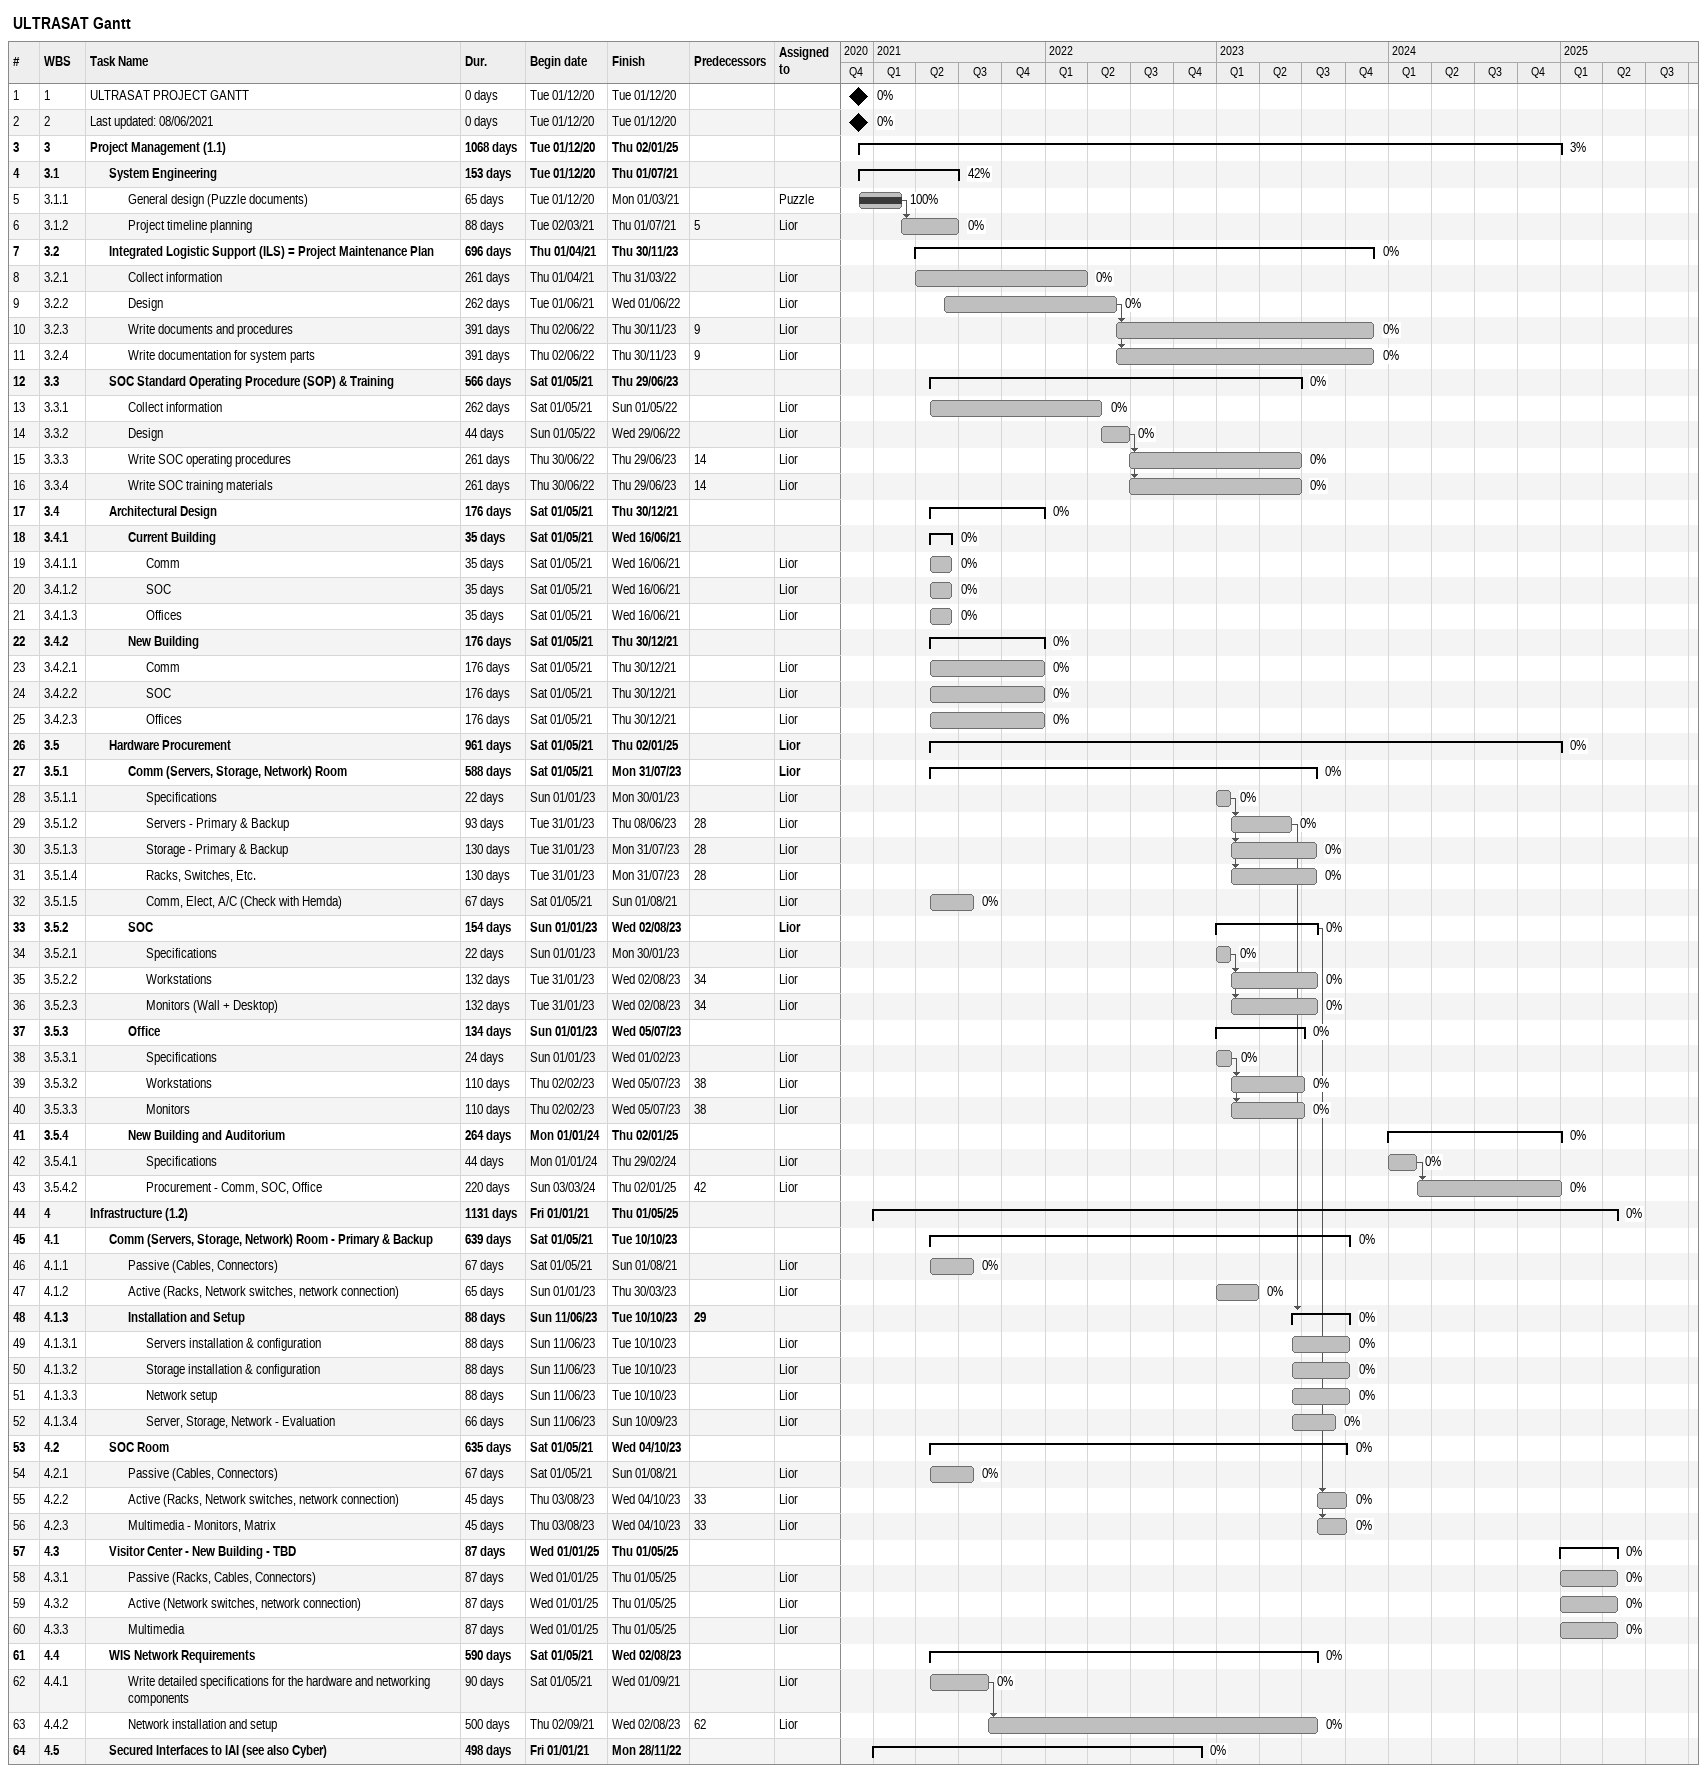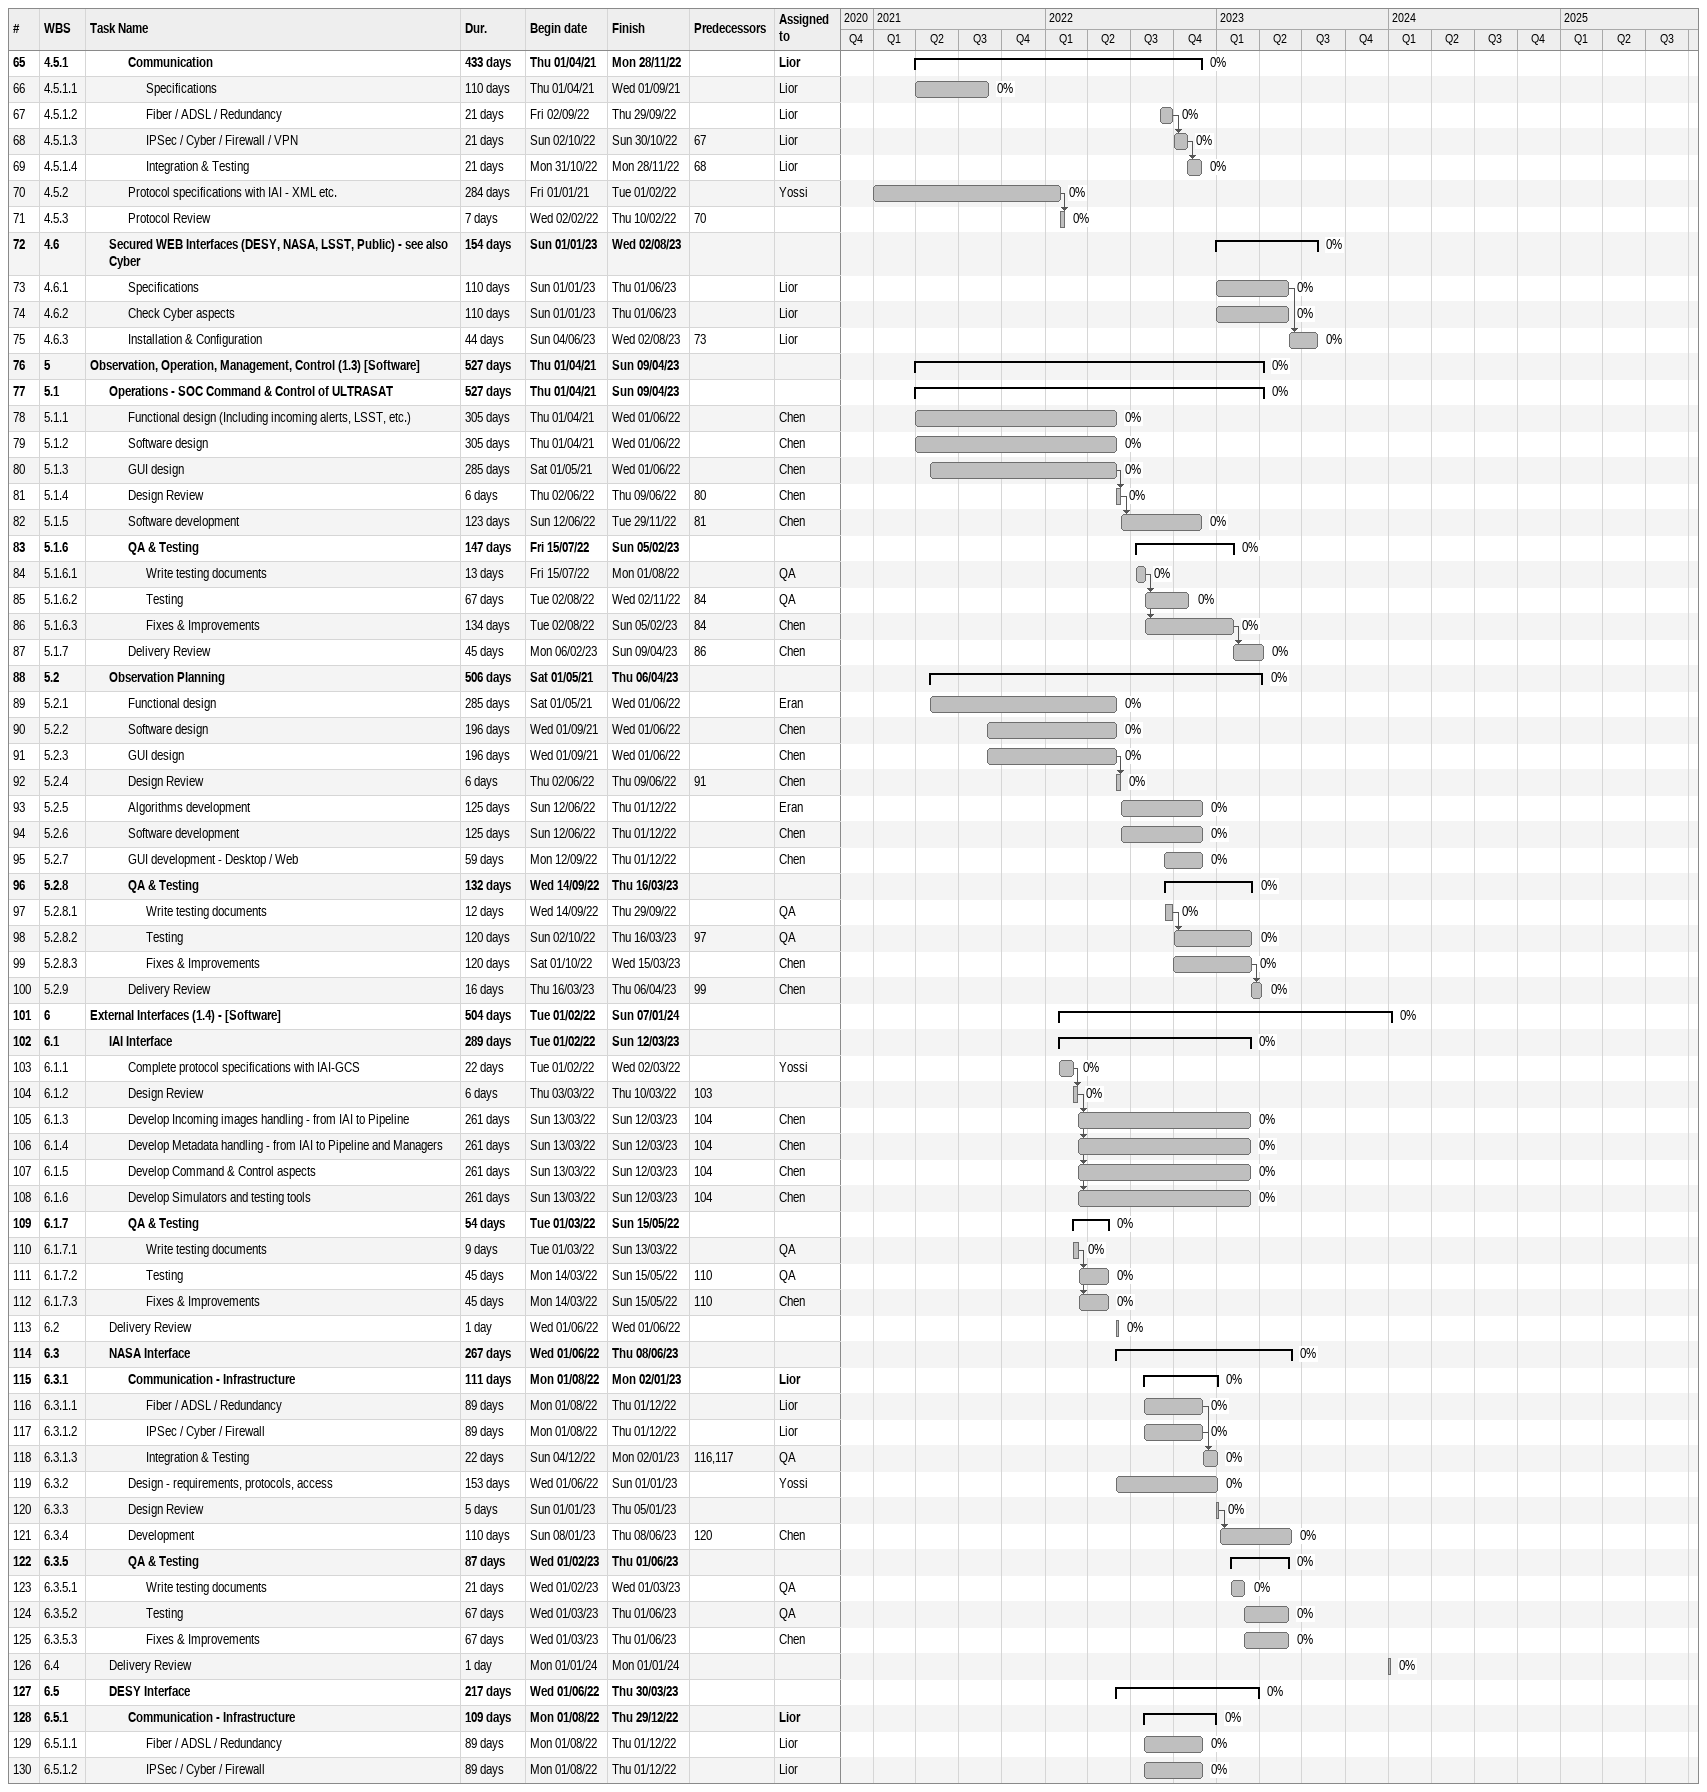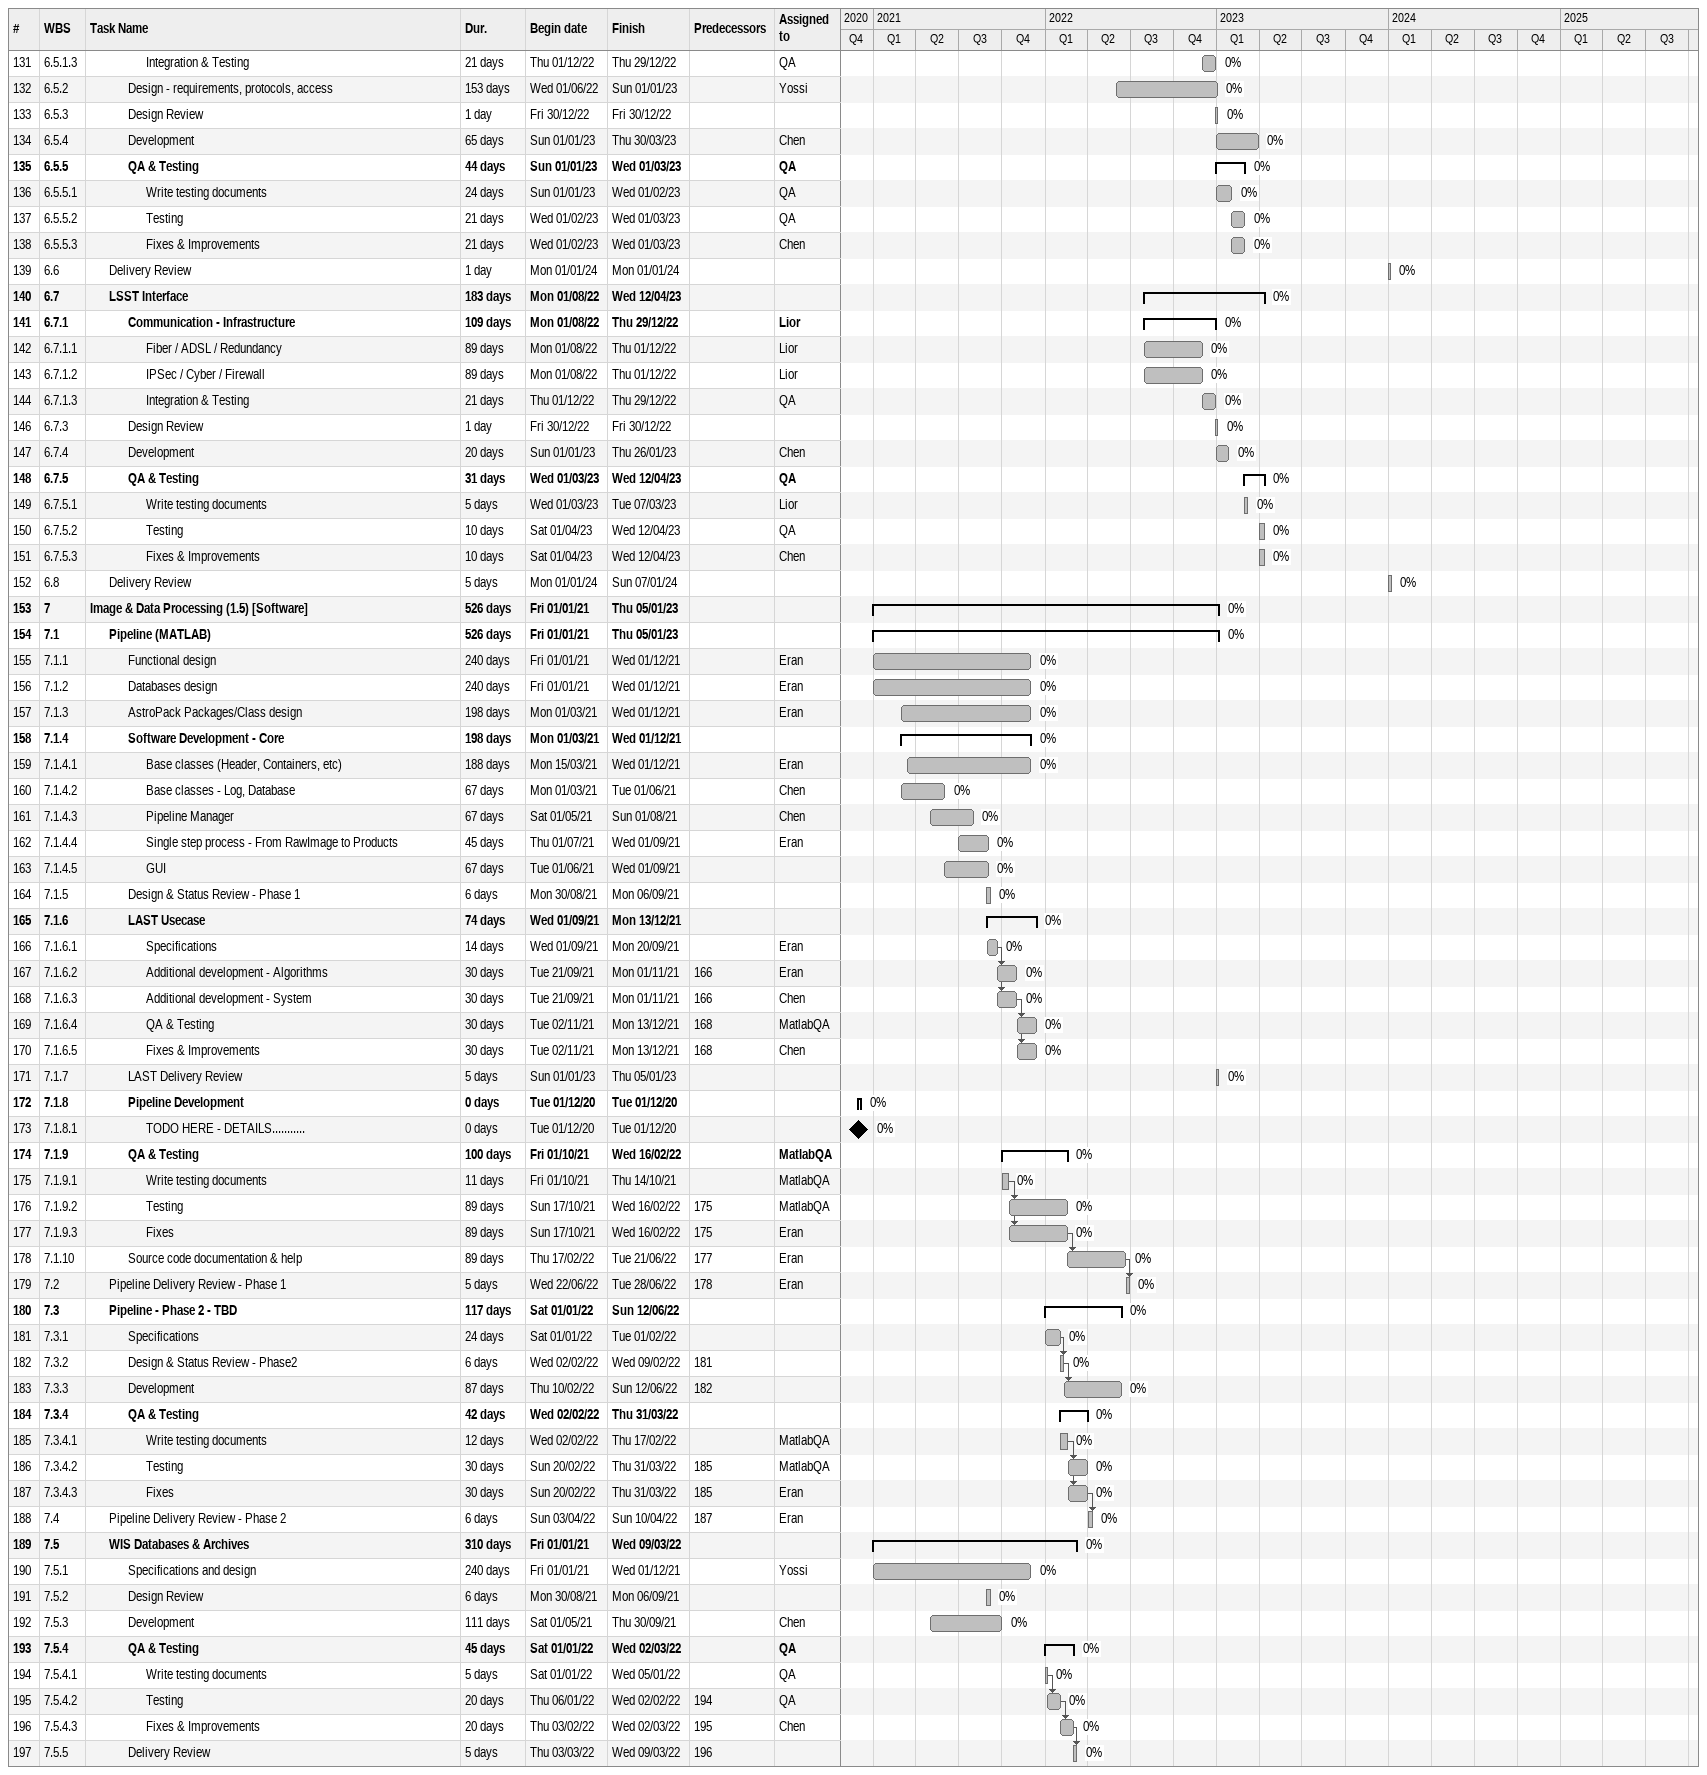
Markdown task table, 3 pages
ULTRASAT Gantt

| ID | WBS | Task | Duration | Start | Finish | Predecessors | Resources | % complete |
|---|---|---|---|---|---|---|---|---|
| 1 | 1 | ULTRASAT PROJECT GANTT | 0d | 2020-12-01 | 2020-12-01 |  |  | 0 |
| 2 | 2 | Last updated: 08/06/2021 | 0d | 2020-12-01 | 2020-12-01 |  |  | 0 |
| 3 | 3 | **Project Management (1.1)** | 1068d | 2020-12-01 | 2025-01-02 |  |  | 3 |
| 4 | 3.1 | **System Engineering** | 153d | 2020-12-01 | 2021-07-01 |  |  | 42 |
| 5 | 3.1.1 | General design (Puzzle documents) | 65d | 2020-12-01 | 2021-03-01 |  | Puzzle | 100 |
| 6 | 3.1.2 | Project timeline planning | 88d | 2021-03-02 | 2021-07-01 | 5 | Lior | 0 |
| 7 | 3.2 | **Integrated Logistic Support (ILS) = Project Maintenance Plan** | 696d | 2021-04-01 | 2023-11-30 |  |  | 0 |
| 8 | 3.2.1 | Collect information | 261d | 2021-04-01 | 2022-03-31 |  | Lior | 0 |
| 9 | 3.2.2 | Design | 262d | 2021-06-01 | 2022-06-01 |  | Lior | 0 |
| 10 | 3.2.3 | Write documents and procedures | 391d | 2022-06-02 | 2023-11-30 | 9 | Lior | 0 |
| 11 | 3.2.4 | Write documentation for system parts | 391d | 2022-06-02 | 2023-11-30 | 9 | Lior | 0 |
| 12 | 3.3 | **SOC Standard Operating Procedure (SOP) & Training** | 566d | 2021-05-01 | 2023-06-29 |  |  | 0 |
| 13 | 3.3.1 | Collect information | 262d | 2021-05-01 | 2022-05-01 |  | Lior | 0 |
| 14 | 3.3.2 | Design | 44d | 2022-05-01 | 2022-06-29 |  | Lior | 0 |
| 15 | 3.3.3 | Write SOC operating procedures | 261d | 2022-06-30 | 2023-06-29 | 14 | Lior | 0 |
| 16 | 3.3.4 | Write SOC training materials | 261d | 2022-06-30 | 2023-06-29 | 14 | Lior | 0 |
| 17 | 3.4 | **Architectural Design** | 176d | 2021-05-01 | 2021-12-30 |  |  | 0 |
| 18 | 3.4.1 | **Current Building** | 35d | 2021-05-01 | 2021-06-16 |  |  | 0 |
| 19 | 3.4.1.1 | Comm | 35d | 2021-05-01 | 2021-06-16 |  | Lior | 0 |
| 20 | 3.4.1.2 | SOC | 35d | 2021-05-01 | 2021-06-16 |  | Lior | 0 |
| 21 | 3.4.1.3 | Offices | 35d | 2021-05-01 | 2021-06-16 |  | Lior | 0 |
| 22 | 3.4.2 | **New Building** | 176d | 2021-05-01 | 2021-12-30 |  |  | 0 |
| 23 | 3.4.2.1 | Comm | 176d | 2021-05-01 | 2021-12-30 |  | Lior | 0 |
| 24 | 3.4.2.2 | SOC | 176d | 2021-05-01 | 2021-12-30 |  | Lior | 0 |
| 25 | 3.4.2.3 | Offices | 176d | 2021-05-01 | 2021-12-30 |  | Lior | 0 |
| 26 | 3.5 | **Hardware Procurement** | 961d | 2021-05-01 | 2025-01-02 |  | Lior | 0 |
| 27 | 3.5.1 | **Comm (Servers, Storage, Network) Room** | 588d | 2021-05-01 | 2023-07-31 |  | Lior | 0 |
| 28 | 3.5.1.1 | Specifications | 22d | 2023-01-01 | 2023-01-30 |  | Lior | 0 |
| 29 | 3.5.1.2 | Servers - Primary & Backup | 93d | 2023-01-31 | 2023-06-08 | 28 | Lior | 0 |
| 30 | 3.5.1.3 | Storage - Primary & Backup | 130d | 2023-01-31 | 2023-07-31 | 28 | Lior | 0 |
| 31 | 3.5.1.4 | Racks, Switches, Etc. | 130d | 2023-01-31 | 2023-07-31 | 28 | Lior | 0 |
| 32 | 3.5.1.5 | Comm, Elect, A/C (Check with Hemda) | 67d | 2021-05-01 | 2021-08-01 |  | Lior | 0 |
| 33 | 3.5.2 | **SOC** | 154d | 2023-01-01 | 2023-08-02 |  | Lior | 0 |
| 34 | 3.5.2.1 | Specifications | 22d | 2023-01-01 | 2023-01-30 |  | Lior | 0 |
| 35 | 3.5.2.2 | Workstations | 132d | 2023-01-31 | 2023-08-02 | 34 | Lior | 0 |
| 36 | 3.5.2.3 | Monitors (Wall + Desktop) | 132d | 2023-01-31 | 2023-08-02 | 34 | Lior | 0 |
| 37 | 3.5.3 | **Office** | 134d | 2023-01-01 | 2023-07-05 |  |  | 0 |
| 38 | 3.5.3.1 | Specifications | 24d | 2023-01-01 | 2023-02-01 |  | Lior | 0 |
| 39 | 3.5.3.2 | Workstations | 110d | 2023-02-02 | 2023-07-05 | 38 | Lior | 0 |
| 40 | 3.5.3.3 | Monitors | 110d | 2023-02-02 | 2023-07-05 | 38 | Lior | 0 |
| 41 | 3.5.4 | **New Building and Auditorium** | 264d | 2024-01-01 | 2025-01-02 |  |  | 0 |
| 42 | 3.5.4.1 | Specifications | 44d | 2024-01-01 | 2024-02-29 |  | Lior | 0 |
| 43 | 3.5.4.2 | Procurement - Comm, SOC, Office | 220d | 2024-03-03 | 2025-01-02 | 42 | Lior | 0 |
| 44 | 4 | **Infrastructure (1.2)** | 1131d | 2021-01-01 | 2025-05-01 |  |  | 0 |
| 45 | 4.1 | **Comm (Servers, Storage, Network) Room - Primary & Backup** | 639d | 2021-05-01 | 2023-10-10 |  |  | 0 |
| 46 | 4.1.1 | Passive (Cables, Connectors) | 67d | 2021-05-01 | 2021-08-01 |  | Lior | 0 |
| 47 | 4.1.2 | Active (Racks, Network switches, network connection) | 65d | 2023-01-01 | 2023-03-30 |  | Lior | 0 |
| 48 | 4.1.3 | **Installation and Setup** | 88d | 2023-06-11 | 2023-10-10 | 29 |  | 0 |
| 49 | 4.1.3.1 | Servers installation & configuration | 88d | 2023-06-11 | 2023-10-10 |  | Lior | 0 |
| 50 | 4.1.3.2 | Storage installation & configuration | 88d | 2023-06-11 | 2023-10-10 |  | Lior | 0 |
| 51 | 4.1.3.3 | Network setup | 88d | 2023-06-11 | 2023-10-10 |  | Lior | 0 |
| 52 | 4.1.3.4 | Server, Storage, Network - Evaluation | 66d | 2023-06-11 | 2023-09-10 |  | Lior | 0 |
| 53 | 4.2 | **SOC Room** | 635d | 2021-05-01 | 2023-10-04 |  |  | 0 |
| 54 | 4.2.1 | Passive (Cables, Connectors) | 67d | 2021-05-01 | 2021-08-01 |  | Lior | 0 |
| 55 | 4.2.2 | Active (Racks, Network switches, network connection) | 45d | 2023-08-03 | 2023-10-04 | 33 | Lior | 0 |
| 56 | 4.2.3 | Multimedia - Monitors, Matrix | 45d | 2023-08-03 | 2023-10-04 | 33 | Lior | 0 |
| 57 | 4.3 | **Visitor Center - New Building - TBD** | 87d | 2025-01-01 | 2025-05-01 |  |  | 0 |
| 58 | 4.3.1 | Passive (Racks, Cables, Connectors) | 87d | 2025-01-01 | 2025-05-01 |  | Lior | 0 |
| 59 | 4.3.2 | Active (Network switches, network connection) | 87d | 2025-01-01 | 2025-05-01 |  | Lior | 0 |
| 60 | 4.3.3 | Multimedia | 87d | 2025-01-01 | 2025-05-01 |  | Lior | 0 |
| 61 | 4.4 | **WIS Network Requirements** | 590d | 2021-05-01 | 2023-08-02 |  |  | 0 |
| 62 | 4.4.1 | Write detailed specifications for the hardware and networking components | 90d | 2021-05-01 | 2021-09-01 |  | Lior | 0 |
| 63 | 4.4.2 | Network installation and setup | 500d | 2021-09-02 | 2023-08-02 | 62 | Lior | 0 |
| 64 | 4.5 | **Secured Interfaces to IAI (see also Cyber)** | 498d | 2021-01-01 | 2022-11-28 |  |  | 0 |
| 65 | 4.5.1 | **Communication** | 433d | 2021-04-01 | 2022-11-28 |  | Lior | 0 |
| 66 | 4.5.1.1 | Specifications | 110d | 2021-04-01 | 2021-09-01 |  | Lior | 0 |
| 67 | 4.5.1.2 | Fiber / ADSL / Redundancy | 21d | 2022-09-02 | 2022-09-29 |  | Lior | 0 |
| 68 | 4.5.1.3 | IPSec / Cyber / Firewall / VPN | 21d | 2022-10-02 | 2022-10-30 | 67 | Lior | 0 |
| 69 | 4.5.1.4 | Integration & Testing | 21d | 2022-10-31 | 2022-11-28 | 68 | Lior | 0 |
| 70 | 4.5.2 | Protocol specifications with IAI - XML etc. | 284d | 2021-01-01 | 2022-02-01 |  | Yossi | 0 |
| 71 | 4.5.3 | Protocol Review | 7d | 2022-02-02 | 2022-02-10 | 70 |  | 0 |
| 72 | 4.6 | **Secured WEB Interfaces (DESY, NASA, LSST, Public) - see also Cyber** | 154d | 2023-01-01 | 2023-08-02 |  |  | 0 |
| 73 | 4.6.1 | Specifications | 110d | 2023-01-01 | 2023-06-01 |  | Lior | 0 |
| 74 | 4.6.2 | Check Cyber aspects | 110d | 2023-01-01 | 2023-06-01 |  | Lior | 0 |
| 75 | 4.6.3 | Installation & Configuration | 44d | 2023-06-04 | 2023-08-02 | 73 | Lior | 0 |
| 76 | 5 | **Observation, Operation, Management, Control (1.3) [Software]** | 527d | 2021-04-01 | 2023-04-09 |  |  | 0 |
| 77 | 5.1 | **Operations - SOC Command & Control of ULTRASAT** | 527d | 2021-04-01 | 2023-04-09 |  |  | 0 |
| 78 | 5.1.1 | Functional design (Including incoming alerts, LSST, etc.) | 305d | 2021-04-01 | 2022-06-01 |  | Chen | 0 |
| 79 | 5.1.2 | Software design | 305d | 2021-04-01 | 2022-06-01 |  | Chen | 0 |
| 80 | 5.1.3 | GUI design | 285d | 2021-05-01 | 2022-06-01 |  | Chen | 0 |
| 81 | 5.1.4 | Design Review | 6d | 2022-06-02 | 2022-06-09 | 80 | Chen | 0 |
| 82 | 5.1.5 | Software development | 123d | 2022-06-12 | 2022-11-29 | 81 | Chen | 0 |
| 83 | 5.1.6 | **QA & Testing** | 147d | 2022-07-15 | 2023-02-05 |  |  | 0 |
| 84 | 5.1.6.1 | Write testing documents | 13d | 2022-07-15 | 2022-08-01 |  | QA | 0 |
| 85 | 5.1.6.2 | Testing | 67d | 2022-08-02 | 2022-11-02 | 84 | QA | 0 |
| 86 | 5.1.6.3 | Fixes & Improvements | 134d | 2022-08-02 | 2023-02-05 | 84 | Chen | 0 |
| 87 | 5.1.7 | Delivery Review | 45d | 2023-02-06 | 2023-04-09 | 86 | Chen | 0 |
| 88 | 5.2 | **Observation Planning** | 506d | 2021-05-01 | 2023-04-06 |  |  | 0 |
| 89 | 5.2.1 | Functional design | 285d | 2021-05-01 | 2022-06-01 |  | Eran | 0 |
| 90 | 5.2.2 | Software design | 196d | 2021-09-01 | 2022-06-01 |  | Chen | 0 |
| 91 | 5.2.3 | GUI design | 196d | 2021-09-01 | 2022-06-01 |  | Chen | 0 |
| 92 | 5.2.4 | Design Review | 6d | 2022-06-02 | 2022-06-09 | 91 | Chen | 0 |
| 93 | 5.2.5 | Algorithms development | 125d | 2022-06-12 | 2022-12-01 |  | Eran | 0 |
| 94 | 5.2.6 | Software development | 125d | 2022-06-12 | 2022-12-01 |  | Chen | 0 |
| 95 | 5.2.7 | GUI development - Desktop / Web | 59d | 2022-09-12 | 2022-12-01 |  | Chen | 0 |
| 96 | 5.2.8 | **QA & Testing** | 132d | 2022-09-14 | 2023-03-16 |  |  | 0 |
| 97 | 5.2.8.1 | Write testing documents | 12d | 2022-09-14 | 2022-09-29 |  | QA | 0 |
| 98 | 5.2.8.2 | Testing | 120d | 2022-10-02 | 2023-03-16 | 97 | QA | 0 |
| 99 | 5.2.8.3 | Fixes & Improvements | 120d | 2022-10-01 | 2023-03-15 |  | Chen | 0 |
| 100 | 5.2.9 | Delivery Review | 16d | 2023-03-16 | 2023-04-06 | 99 | Chen | 0 |
| 101 | 6 | **External Interfaces (1.4) - [Software]** | 504d | 2022-02-01 | 2024-01-07 |  |  | 0 |
| 102 | 6.1 | **IAI Interface** | 289d | 2022-02-01 | 2023-03-12 |  |  | 0 |
| 103 | 6.1.1 | Complete protocol specifications with IAI-GCS | 22d | 2022-02-01 | 2022-03-02 |  | Yossi | 0 |
| 104 | 6.1.2 | Design Review | 6d | 2022-03-03 | 2022-03-10 | 103 |  | 0 |
| 105 | 6.1.3 | Develop Incoming images handling - from IAI to Pipeline | 261d | 2022-03-13 | 2023-03-12 | 104 | Chen | 0 |
| 106 | 6.1.4 | Develop Metadata handling - from IAI to Pipeline and Managers | 261d | 2022-03-13 | 2023-03-12 | 104 | Chen | 0 |
| 107 | 6.1.5 | Develop Command & Control aspects | 261d | 2022-03-13 | 2023-03-12 | 104 | Chen | 0 |
| 108 | 6.1.6 | Develop Simulators and testing tools | 261d | 2022-03-13 | 2023-03-12 | 104 | Chen | 0 |
| 109 | 6.1.7 | **QA & Testing** | 54d | 2022-03-01 | 2022-05-15 |  |  | 0 |
| 110 | 6.1.7.1 | Write testing documents | 9d | 2022-03-01 | 2022-03-13 |  | QA | 0 |
| 111 | 6.1.7.2 | Testing | 45d | 2022-03-14 | 2022-05-15 | 110 | QA | 0 |
| 112 | 6.1.7.3 | Fixes & Improvements | 45d | 2022-03-14 | 2022-05-15 | 110 | Chen | 0 |
| 113 | 6.2 | Delivery Review | 1d | 2022-06-01 | 2022-06-01 |  |  | 0 |
| 114 | 6.3 | **NASA Interface** | 267d | 2022-06-01 | 2023-06-08 |  |  | 0 |
| 115 | 6.3.1 | **Communication - Infrastructure** | 111d | 2022-08-01 | 2023-01-02 |  | Lior | 0 |
| 116 | 6.3.1.1 | Fiber / ADSL / Redundancy | 89d | 2022-08-01 | 2022-12-01 |  | Lior | 0 |
| 117 | 6.3.1.2 | IPSec / Cyber / Firewall | 89d | 2022-08-01 | 2022-12-01 |  | Lior | 0 |
| 118 | 6.3.1.3 | Integration & Testing | 22d | 2022-12-04 | 2023-01-02 | 116, 117 | QA | 0 |
| 119 | 6.3.2 | Design - requirements, protocols, access | 153d | 2022-06-01 | 2023-01-01 |  | Yossi | 0 |
| 120 | 6.3.3 | Design Review | 5d | 2023-01-01 | 2023-01-05 |  |  | 0 |
| 121 | 6.3.4 | Development | 110d | 2023-01-08 | 2023-06-08 | 120 | Chen | 0 |
| 122 | 6.3.5 | **QA & Testing** | 87d | 2023-02-01 | 2023-06-01 |  |  | 0 |
| 123 | 6.3.5.1 | Write testing documents | 21d | 2023-02-01 | 2023-03-01 |  | QA | 0 |
| 124 | 6.3.5.2 | Testing | 67d | 2023-03-01 | 2023-06-01 |  | QA | 0 |
| 125 | 6.3.5.3 | Fixes & Improvements | 67d | 2023-03-01 | 2023-06-01 |  | Chen | 0 |
| 126 | 6.4 | Delivery Review | 1d | 2024-01-01 | 2024-01-01 |  |  | 0 |
| 127 | 6.5 | **DESY Interface** | 217d | 2022-06-01 | 2023-03-30 |  |  | 0 |
| 128 | 6.5.1 | **Communication - Infrastructure** | 109d | 2022-08-01 | 2022-12-29 |  | Lior | 0 |
| 129 | 6.5.1.1 | Fiber / ADSL / Redundancy | 89d | 2022-08-01 | 2022-12-01 |  | Lior | 0 |
| 130 | 6.5.1.2 | IPSec / Cyber / Firewall | 89d | 2022-08-01 | 2022-12-01 |  | Lior | 0 |
| 131 | 6.5.1.3 | Integration & Testing | 21d | 2022-12-01 | 2022-12-29 |  | QA | 0 |
| 132 | 6.5.2 | Design - requirements, protocols, access | 153d | 2022-06-01 | 2023-01-01 |  | Yossi | 0 |
| 133 | 6.5.3 | Design Review | 1d | 2022-12-30 | 2022-12-30 |  |  | 0 |
| 134 | 6.5.4 | Development | 65d | 2023-01-01 | 2023-03-30 |  | Chen | 0 |
| 135 | 6.5.5 | **QA & Testing** | 44d | 2023-01-01 | 2023-03-01 |  | QA | 0 |
| 136 | 6.5.5.1 | Write testing documents | 24d | 2023-01-01 | 2023-02-01 |  | QA | 0 |
| 137 | 6.5.5.2 | Testing | 21d | 2023-02-01 | 2023-03-01 |  | QA | 0 |
| 138 | 6.5.5.3 | Fixes & Improvements | 21d | 2023-02-01 | 2023-03-01 |  | Chen | 0 |
| 139 | 6.6 | Delivery Review | 1d | 2024-01-01 | 2024-01-01 |  |  | 0 |
| 140 | 6.7 | **LSST Interface** | 183d | 2022-08-01 | 2023-04-12 |  |  | 0 |
| 141 | 6.7.1 | **Communication - Infrastructure** | 109d | 2022-08-01 | 2022-12-29 |  | Lior | 0 |
| 142 | 6.7.1.1 | Fiber / ADSL / Redundancy | 89d | 2022-08-01 | 2022-12-01 |  | Lior | 0 |
| 143 | 6.7.1.2 | IPSec / Cyber / Firewall | 89d | 2022-08-01 | 2022-12-01 |  | Lior | 0 |
| 144 | 6.7.1.3 | Integration & Testing | 21d | 2022-12-01 | 2022-12-29 |  | QA | 0 |
| 146 | 6.7.3 | Design Review | 1d | 2022-12-30 | 2022-12-30 |  |  | 0 |
| 147 | 6.7.4 | Development | 20d | 2023-01-01 | 2023-01-26 |  | Chen | 0 |
| 148 | 6.7.5 | **QA & Testing** | 31d | 2023-03-01 | 2023-04-12 |  | QA | 0 |
| 149 | 6.7.5.1 | Write testing documents | 5d | 2023-03-01 | 2023-03-07 |  | Lior | 0 |
| 150 | 6.7.5.2 | Testing | 10d | 2023-04-01 | 2023-04-12 |  | QA | 0 |
| 151 | 6.7.5.3 | Fixes & Improvements | 10d | 2023-04-01 | 2023-04-12 |  | Chen | 0 |
| 152 | 6.8 | Delivery Review | 5d | 2024-01-01 | 2024-01-07 |  |  | 0 |
| 153 | 7 | **Image & Data Processing (1.5) [Software]** | 526d | 2021-01-01 | 2023-01-05 |  |  | 0 |
| 154 | 7.1 | **Pipeline (MATLAB)** | 526d | 2021-01-01 | 2023-01-05 |  |  | 0 |
| 155 | 7.1.1 | Functional design | 240d | 2021-01-01 | 2021-12-01 |  | Eran | 0 |
| 156 | 7.1.2 | Databases design | 240d | 2021-01-01 | 2021-12-01 |  | Eran | 0 |
| 157 | 7.1.3 | AstroPack Packages/Class design | 198d | 2021-03-01 | 2021-12-01 |  | Eran | 0 |
| 158 | 7.1.4 | **Software Development - Core** | 198d | 2021-03-01 | 2021-12-01 |  |  | 0 |
| 159 | 7.1.4.1 | Base classes (Header, Containers, etc) | 188d | 2021-03-15 | 2021-12-01 |  | Eran | 0 |
| 160 | 7.1.4.2 | Base classes - Log, Database | 67d | 2021-03-01 | 2021-06-01 |  | Chen | 0 |
| 161 | 7.1.4.3 | Pipeline Manager | 67d | 2021-05-01 | 2021-08-01 |  | Chen | 0 |
| 162 | 7.1.4.4 | Single step process - From RawImage to Products | 45d | 2021-07-01 | 2021-09-01 |  | Eran | 0 |
| 163 | 7.1.4.5 | GUI | 67d | 2021-06-01 | 2021-09-01 |  |  | 0 |
| 164 | 7.1.5 | Design & Status Review - Phase 1 | 6d | 2021-08-30 | 2021-09-06 |  |  | 0 |
| 165 | 7.1.6 | **LAST Usecase** | 74d | 2021-09-01 | 2021-12-13 |  |  | 0 |
| 166 | 7.1.6.1 | Specifications | 14d | 2021-09-01 | 2021-09-20 |  | Eran | 0 |
| 167 | 7.1.6.2 | Additional development - Algorithms | 30d | 2021-09-21 | 2021-11-01 | 166 | Eran | 0 |
| 168 | 7.1.6.3 | Additional development - System | 30d | 2021-09-21 | 2021-11-01 | 166 | Chen | 0 |
| 169 | 7.1.6.4 | QA & Testing | 30d | 2021-11-02 | 2021-12-13 | 168 | MatlabQA | 0 |
| 170 | 7.1.6.5 | Fixes & Improvements | 30d | 2021-11-02 | 2021-12-13 | 168 | Chen | 0 |
| 171 | 7.1.7 | LAST Delivery Review | 5d | 2023-01-01 | 2023-01-05 |  |  | 0 |
| 172 | 7.1.8 | **Pipeline Development** | 0d | 2020-12-01 | 2020-12-01 |  |  | 0 |
| 173 | 7.1.8.1 | TODO HERE - DETAILS........... | 0d | 2020-12-01 | 2020-12-01 |  |  | 0 |
| 174 | 7.1.9 | **QA & Testing** | 100d | 2021-10-01 | 2022-02-16 |  | MatlabQA | 0 |
| 175 | 7.1.9.1 | Write testing documents | 11d | 2021-10-01 | 2021-10-14 |  | MatlabQA | 0 |
| 176 | 7.1.9.2 | Testing | 89d | 2021-10-17 | 2022-02-16 | 175 | MatlabQA | 0 |
| 177 | 7.1.9.3 | Fixes | 89d | 2021-10-17 | 2022-02-16 | 175 | Eran | 0 |
| 178 | 7.1.10 | Source code documentation & help | 89d | 2022-02-17 | 2022-06-21 | 177 | Eran | 0 |
| 179 | 7.2 | Pipeline Delivery Review - Phase 1 | 5d | 2022-06-22 | 2022-06-28 | 178 | Eran | 0 |
| 180 | 7.3 | **Pipeline - Phase 2 - TBD** | 117d | 2022-01-01 | 2022-06-12 |  |  | 0 |
| 181 | 7.3.1 | Specifications | 24d | 2022-01-01 | 2022-02-01 |  |  | 0 |
| 182 | 7.3.2 | Design & Status Review - Phase2 | 6d | 2022-02-02 | 2022-02-09 | 181 |  | 0 |
| 183 | 7.3.3 | Development | 87d | 2022-02-10 | 2022-06-12 | 182 |  | 0 |
| 184 | 7.3.4 | **QA & Testing** | 42d | 2022-02-02 | 2022-03-31 |  |  | 0 |
| 185 | 7.3.4.1 | Write testing documents | 12d | 2022-02-02 | 2022-02-17 |  | MatlabQA | 0 |
| 186 | 7.3.4.2 | Testing | 30d | 2022-02-20 | 2022-03-31 | 185 | MatlabQA | 0 |
| 187 | 7.3.4.3 | Fixes | 30d | 2022-02-20 | 2022-03-31 | 185 | Eran | 0 |
| 188 | 7.4 | Pipeline Delivery Review - Phase 2 | 6d | 2022-04-03 | 2022-04-10 | 187 | Eran | 0 |
| 189 | 7.5 | **WIS Databases & Archives** | 310d | 2021-01-01 | 2022-03-09 |  |  | 0 |
| 190 | 7.5.1 | Specifications and design | 240d | 2021-01-01 | 2021-12-01 |  | Yossi | 0 |
| 191 | 7.5.2 | Design Review | 6d | 2021-08-30 | 2021-09-06 |  |  | 0 |
| 192 | 7.5.3 | Development | 111d | 2021-05-01 | 2021-09-30 |  | Chen | 0 |
| 193 | 7.5.4 | **QA & Testing** | 45d | 2022-01-01 | 2022-03-02 |  | QA | 0 |
| 194 | 7.5.4.1 | Write testing documents | 5d | 2022-01-01 | 2022-01-05 |  | QA | 0 |
| 195 | 7.5.4.2 | Testing | 20d | 2022-01-06 | 2022-02-02 | 194 | QA | 0 |
| 196 | 7.5.4.3 | Fixes & Improvements | 20d | 2022-02-03 | 2022-03-02 | 195 | Chen | 0 |
| 197 | 7.5.5 | Delivery Review | 5d | 2022-03-03 | 2022-03-09 | 196 |  | 0 |
